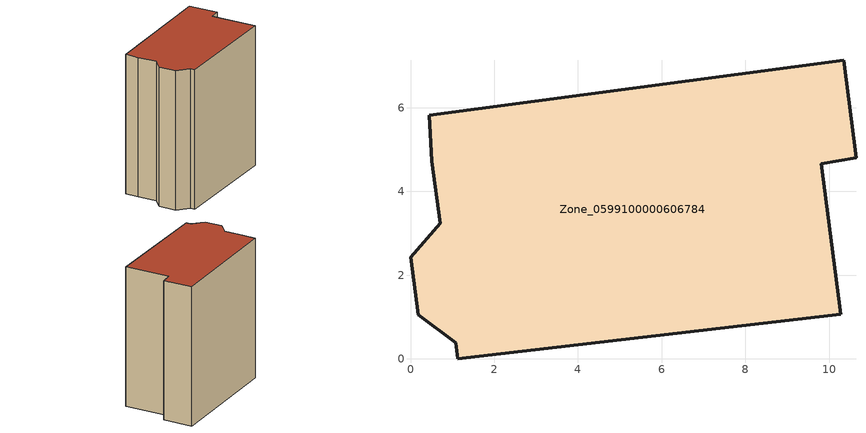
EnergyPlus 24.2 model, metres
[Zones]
Zone_0599100000606784
 floor ground (C_G): 9.81,4.66 10.27,1.07 1.13,0 1.08,0.39 0.18,1.06 0,2.43 0.71,3.24 0.51,4.72 0.45,5.82 10.35,7.14 10.64,4.8 z0
 wall outside (C_F): 0,2.43 0.18,1.06 1.08,0.39 1.13,0 10.27,1.07 9.81,4.66 10.64,4.8 10.35,7.14 0.45,5.82 0.51,4.72 0.71,3.24 0,2.43 z0:11.28
 roof outside (C_R): 0.45,5.82 0.51,4.72 0.71,3.24 0,2.43 0.18,1.06 1.08,0.39 1.13,0 10.27,1.07 9.81,4.66 10.64,4.8 10.35,7.14 z11.28
[BUILDING]
Pand.0599100000606784: North Axis=0; Terrain=City; Loads Convergence Tolerance Value=0.04; Temperature Convergence Tolerance Value=0.4; Solar Distribution=FullExterior; Maximum Number of Warmup Days=25; Minimum Number of Warmup Days=1
[Site:Location]
Rotterdam.The.Hague.AP_ZH_NLD Design_Conditions: Latitude=51.96; Longitude=4.45; Time Zone=1; Elevation=-4.5
[SITE:GROUNDTEMPERATURE:BUILDINGSURFACE]
18, 18, 18, 18, 18, 18, 18, 18, 18, 18, 18, 18
[MATERIAL] Thermal Absorptance=0.9; Solar Absorptance=0.7; Visible Absorptance=0.7
Name | Roughness | Thickness | Conductivity | Density | Specific Heat
G.TI.1946 | MediumSmooth | 0.15 | 1 | 540 | 1210
F.TI.1946 | Rough | 0.3 | 0.857143 | 1920 | 840
R.TI.1946 | MediumRough | 0.2 | 0.1 | 1500 | 1000
[CONSTRUCTION]
C_G: G.TI.1946
C_F: F.TI.1946
C_R: R.TI.1946
[ZONE]
Zone_0599100000606784: Type=1; Multiplier=1; Ceiling Height=Autocalculate; Volume=Autocalculate; Floor Area=autocalculate; Part of Total Floor Area=Yes
[ZONEINFILTRATION:DESIGNFLOWRATE]
Infil_Zone_0599100000606784: Zone or ZoneList or Space or SpaceList=Zone_0599100000606784; Schedule=AlwaysOn; Design Flow Rate Calculation Method=Flow/Area; Flow Rate per Floor Area=0.003; Constant Term Coefficient=1; Temperature Term Coefficient=0; Velocity Term Coefficient=0; Velocity Squared Term Coefficient=0
[HVACTEMPLATE:ZONE:IDEALLOADSAIRSYSTEM]
Zone_0599100000606784: Maximum Heating Supply Air Temperature=50; Minimum Cooling Supply Air Temperature=13; Maximum Heating Supply Air Humidity Ratio=0.0156; Minimum Cooling Supply Air Humidity Ratio=0.0077; Heating Limit=NoLimit; Cooling Limit=NoLimit; Dehumidification Control Type=ConstantSensibleHeatRatio; Cooling Sensible Heat Ratio=0.7; Dehumidification Setpoint=60; Humidification Control Type=None; Humidification Setpoint=30; Outdoor Air Method=None; Outdoor Air Flow Rate per Person=0.00944; Outdoor Air Flow Rate per Zone Floor Area=0; Outdoor Air Flow Rate per Zone=0; Demand Controlled Ventilation Type=None; Outdoor Air Economizer Type=NoEconomizer; Heat Recovery Type=None; Sensible Heat Recovery Effectiveness=0.7; Latent Heat Recovery Effectiveness=0.65
[ZONECONTROL:THERMOSTAT]
ThermostatControl_Zone_0599100000606784: Zone or ZoneList=Zone_0599100000606784; Control Type Schedule=DualSetpointControlType; Control 1=Thermostat_Zone_0599100000606784; Temperature Difference Between Cutout And Setpoint=0
[THERMOSTATSETPOINT:DUALSETPOINT]
Thermostat_Zone_0599100000606784: Heating Setpoint Temperature Schedule=HeatingSetpoint_Zone_0599100000606784; Cooling Setpoint Temperature Schedule=CoolingSetpoint_Zone_0599100000606784
[SCHEDULE:COMPACT]
HeatingSetpoint_Zone_0599100000606784: Through: 12/31, For: AllDays, Until: 24:00, 21
CoolingSetpoint_Zone_0599100000606784: Through: 12/31, For: AllDays, Until: 24:00, 24
DualSetpointControlType: Through: 12/31, For: AllDays, Until: 24:00, 4
AlwaysOn: Through: 12/31, For: AllDays, Until: 24:00, 1
